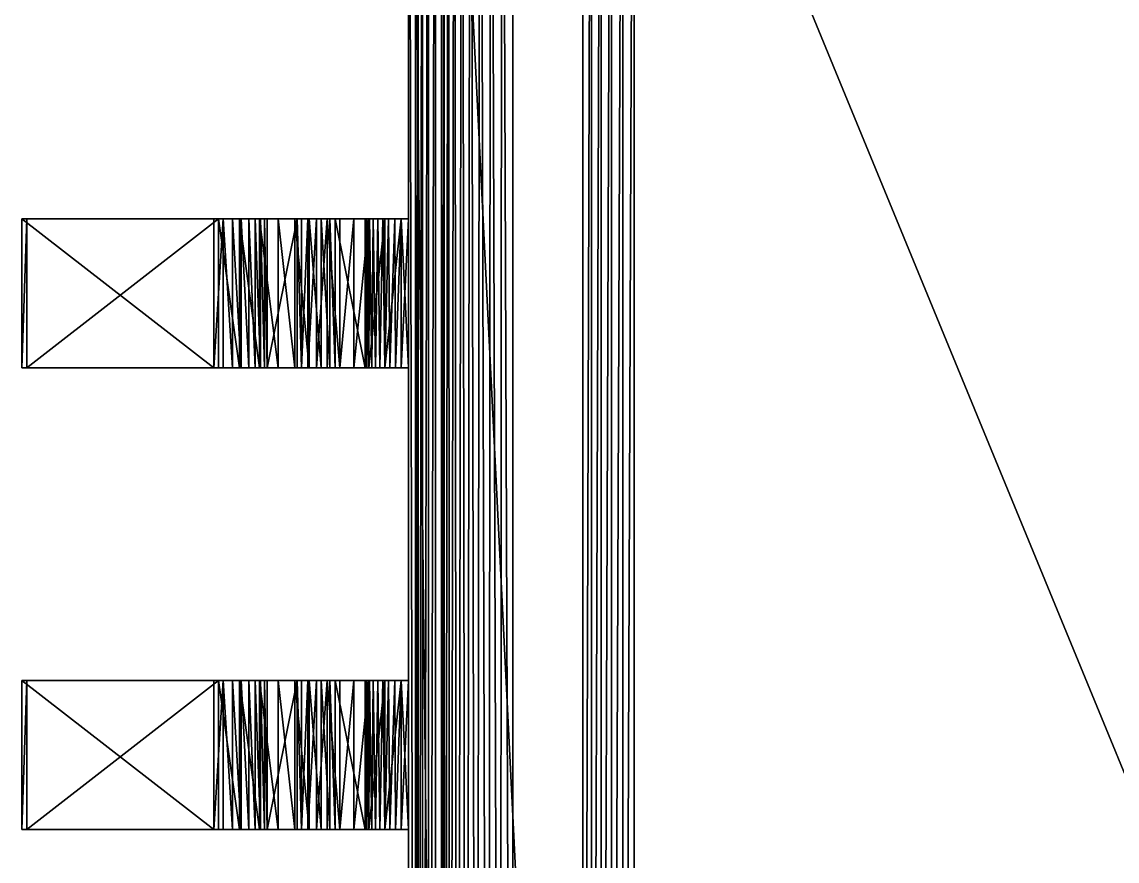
# Model space of a CAD drawing. Extents: x -3.01 to 3.01, y -4.33 to 4.33.
# Drawn here: x -3.013 to 0, y -0.291 to 2.017 of the extents above; entities that cross this region are included whole.
import ezdxf

# ---------------------------------------------------------------- set-up
doc = ezdxf.new("R2010")
doc.units = 0
for name, color, linetype in [('BODY_SO_ncl1_1', 250, 'CONTINUOUS'), ('LEAD_SO_ncl1_19', 7, 'CONTINUOUS'), ('LEAD_SO_ncl1_21', 7, 'CONTINUOUS')]:
    doc.layers.add(name, color=color, linetype=linetype)

msp = doc.modelspace()

# ---------------------------------------------------------------- meshes
at = {"layer": 'BODY_SO_ncl1_1', "color": 250}
mesh = msp.add_polyface(dxfattribs=at)
corners = [(-1.859239, -4.037278, 0.36527), (-1.95, 4.125, 0.88), (-1.95, -4.125, 0.88), (-1.95, -4.125, 1.07), (-1.95, 4.125, 1.07), (-1.930622, -4.10866, 1.179898), (1.662278, -4.037278, 1.75), (-1.328829, -4.037278, 1.75), (1.662278, 4.037278, 1.75), (-1.47025, -4.037278, 1.691421), (-1.446386, 4.037278, 1.711803), (-1.446386, -4.037278, 1.711803), (-1.419627, 4.037278, 1.728201), (-1.419627, -4.037278, 1.728201), (-1.390632, 4.037278, 1.740211), (-1.390632, -4.037278, 1.740211), (-1.360116, 4.037278, 1.747538), (-1.360116, -4.037278, 1.747538), (-1.328829, 4.037278, 1.75), (-1.328829, -4.072007, 1.746962), (-1.404181, -4.072329, 1.731916), (-1.438781, -4.071655, 1.713489), (-1.465622, -4.069064, 1.692398), (-1.366685, -4.071655, 1.743352), (-1.457462, -4.10003, 1.689698), (1.662278, -4.068181, 1.747598), (1.662278, -4.098343, 1.74045), (-1.875082, -4.10866, 1.28659), (-1.923046, -4.10866, 1.209457), (-1.923046, 4.10866, 1.209457), (-1.911063, -4.10866, 1.237518), (-1.911063, 4.10866, 1.237518), (-1.894949, -4.10866, 1.263431), (-1.894949, 4.10866, 1.263431), (-1.875082, 4.10866, 1.28659), (-1.855348, -4.070845, 0.360038), (-1.845814, -4.103431, 0.355973), (-1.838867, -4.059398, 0.308748), (-1.850216, -4.037278, 0.331596), (-1.762278, -4.037278, 0.226795), (-1.790835, -4.037278, 0.246791), (-1.796098, -4.064832, 0.253942), (-1.734535, -4.055401, 0.214392), (-1.774801, -4.095667, 0.245309), (-1.697007, -4.037278, 0.203038), (-1.730682, -4.037278, 0.212061), (-1.708319, -4.083319, 0.210896), (-1.815487, -4.037278, 0.271442), (-1.835483, -4.037278, 0.3), (-1.825326, -4.09406, 0.299048), (-1.662278, -4.037278, 0.2), (-1.662278, -4.068181, 0.202402), (1.662278, -4.072007, 0.203038), (1.662278, -4.037278, 0.2), (-1.662278, -4.098343, 0.20955)]
mesh.append_faces([[corners[k] for k in face] for face in [(0, 1, 2), (3, 2, 4), (5, 3, 4), (6, 7, 8), (9, 10, 11), (11, 12, 13), (13, 14, 15), (15, 16, 17), (17, 18, 7), (17, 7, 19), (13, 20, 21), (9, 11, 22), (15, 17, 23), (24, 22, 21), (11, 21, 22), (17, 19, 23), (11, 13, 21), (13, 15, 20), (20, 15, 23), (19, 7, 25), (26, 19, 25), (9, 22, 27), (28, 5, 29), (30, 28, 31), (32, 30, 33), (27, 32, 34), (9, 27, 34), (35, 36, 37), (0, 35, 38), (38, 35, 37), (39, 40, 41), (42, 39, 43), (44, 45, 42), (46, 44, 42), (45, 39, 42), (47, 48, 37), (47, 49, 41), (48, 38, 37), (47, 37, 49), (40, 47, 41), (43, 39, 41), (44, 46, 50), (51, 50, 46), (52, 53, 51), (54, 52, 51), (51, 53, 50)]], dxfattribs={"color": 250})
mesh = msp.add_polyface(dxfattribs=at)
corners = [(-1.859239, 4.037278, 0.36527), (-1.95, 4.125, 0.88), (-1.859239, -4.037278, 0.36527), (-1.95, 4.125, 1.07), (-1.95, -4.125, 0.88), (-1.930622, 4.10866, 1.179898), (-1.930622, -4.10866, 1.179898), (1.859239, 4.037278, 1.58473), (1.95, 4.125, 1.07), (1.95, -4.125, 1.07), (-1.328829, 4.068181, 1.747598), (1.662278, 4.037278, 1.75), (-1.328829, 4.037278, 1.75), (1.855348, 4.070845, 1.589962), (1.851507, 4.037278, 1.614747), (1.796098, 4.064832, 1.696058), (1.822702, 4.037278, 1.669432), (1.802321, 4.037278, 1.692786), (1.83923, 4.037278, 1.643209), (1.838867, 4.059398, 1.641252), (1.778576, 4.037278, 1.71271), (1.752038, 4.037278, 1.728727), (1.723343, 4.037278, 1.74045), (1.734535, 4.055401, 1.735608), (-1.875082, 4.10866, 1.28659), (-1.894949, -4.10866, 1.263431), (-1.894949, 4.10866, 1.263431), (-1.911063, -4.10866, 1.237518), (-1.911063, 4.10866, 1.237518), (-1.923046, -4.10866, 1.209457), (-1.923046, 4.10866, 1.209457), (-1.446386, 4.037278, 1.711803), (-1.47025, 4.037278, 1.691421), (-1.465622, 4.069064, 1.692398), (-1.360116, 4.037278, 1.747538), (-1.47025, -4.037278, 1.691421), (1.95, 4.125, 0.88), (1.762278, 4.037278, 0.226795), (1.776261, 4.044502, 0.235818), (1.751136, 4.05624, 0.22183), (1.693213, 4.070217, 0.205172), (1.662278, 4.037278, 0.2), (1.697007, 4.037278, 0.203038), (1.835483, 4.037278, 0.3), (1.850216, 4.037278, 0.331596), (1.849619, 4.049756, 0.331099), (1.730682, 4.037278, 0.212061), (1.723153, 4.064904, 0.211503), (1.815487, 4.037278, 0.271442), (1.827801, 4.042093, 0.287844), (1.809242, 4.060175, 0.266294), (1.790835, 4.037278, 0.246791), (1.859239, 4.037278, 0.36527), (-1.662278, 4.037278, 0.2), (1.662278, -4.037278, 0.2), (-1.851507, 4.037278, 0.335253), (-1.850216, -4.037278, 0.331596), (-1.83923, 4.037278, 0.306791), (-1.835483, -4.037278, 0.3), (-1.822702, 4.037278, 0.280568), (-1.815487, -4.037278, 0.271442), (-1.802321, 4.037278, 0.257214), (-1.790835, -4.037278, 0.246791), (-1.778576, 4.037278, 0.23729), (-1.762278, -4.037278, 0.226795), (-1.752038, 4.037278, 0.221273), (-1.730682, -4.037278, 0.212061), (-1.723343, 4.037278, 0.20955), (-1.697007, -4.037278, 0.203038), (-1.693181, 4.037278, 0.202402), (-1.662278, -4.037278, 0.2), (-1.855348, 4.070845, 0.360038), (-1.796098, 4.064832, 0.253942), (-1.838867, 4.059398, 0.308748), (-1.734535, 4.055401, 0.214392), (1.662278, 4.068181, 0.202402)]
mesh.append_faces([[corners[k] for k in face] for face in [(0, 1, 2), (3, 4, 1), (5, 6, 3), (7, 8, 9), (10, 11, 12), (13, 7, 14), (15, 16, 17), (18, 16, 19), (14, 18, 19), (17, 20, 15), (21, 22, 23), (24, 25, 26), (26, 27, 28), (28, 29, 30), (30, 6, 5), (31, 32, 33), (12, 34, 10), (35, 24, 32), (8, 36, 9), (37, 38, 39), (40, 41, 42), (43, 44, 45), (42, 46, 47), (46, 37, 39), (48, 49, 50), (51, 48, 50), (37, 51, 38), (44, 52, 45), (48, 43, 49), (41, 53, 54), (0, 2, 55), (55, 56, 57), (57, 58, 59), (59, 60, 61), (61, 62, 63), (63, 64, 65), (65, 66, 67), (67, 68, 69), (69, 70, 53), (71, 0, 55), (72, 59, 61), (57, 59, 73), (55, 57, 73), (61, 63, 72), (65, 67, 74), (75, 53, 41)]], dxfattribs={"color": 250})
mesh = msp.add_polyface(dxfattribs=at)
corners = [(1.662278, 4.037278, 1.75), (-1.328829, -4.037278, 1.75), (-1.328829, 4.037278, 1.75), (-1.360116, 4.037278, 1.747538), (-1.360116, -4.037278, 1.747538), (-1.390632, 4.037278, 1.740211), (-1.390632, -4.037278, 1.740211), (-1.419627, 4.037278, 1.728201), (-1.419627, -4.037278, 1.728201), (-1.446386, 4.037278, 1.711803), (-1.446386, -4.037278, 1.711803), (-1.47025, 4.037278, 1.691421), (-1.47025, -4.037278, 1.691421), (1.835483, -4.037278, 1.65), (1.815487, -4.037278, 1.678558), (1.822702, 4.037278, 1.669432), (1.850216, -4.037278, 1.618404), (1.83923, 4.037278, 1.643209), (1.859239, -4.037278, 1.58473), (1.851507, 4.037278, 1.614747), (1.859239, 4.037278, 1.58473), (1.802321, 4.037278, 1.692786), (1.790835, -4.037278, 1.703209), (1.778576, 4.037278, 1.71271), (1.762278, -4.037278, 1.723205), (1.752038, 4.037278, 1.728727), (1.730682, -4.037278, 1.737939), (1.723343, 4.037278, 1.74045), (1.697007, -4.037278, 1.746962), (1.693181, 4.037278, 1.747598), (1.662278, -4.037278, 1.75), (1.859239, 4.037278, 0.36527), (1.95, -4.125, 0.88), (1.95, 4.125, 0.88), (1.697007, 4.037278, 0.203038), (1.662278, 4.037278, 0.2), (1.693181, -4.037278, 0.202402), (1.730682, 4.037278, 0.212061), (1.723343, -4.037278, 0.20955), (1.762278, 4.037278, 0.226795), (1.752038, -4.037278, 0.221273), (1.790835, 4.037278, 0.246791), (1.778576, -4.037278, 0.23729), (1.815487, 4.037278, 0.271442), (1.802321, -4.037278, 0.257214), (1.835483, 4.037278, 0.3), (1.822702, -4.037278, 0.280568), (1.850216, 4.037278, 0.331596), (1.83923, -4.037278, 0.306791), (1.851507, -4.037278, 0.335253), (1.859239, -4.037278, 0.36527), (1.662278, -4.037278, 0.2), (-1.662278, 4.037278, 0.2), (-1.662278, -4.037278, 0.2), (-1.697007, -4.037278, 0.203038), (-1.693181, 4.037278, 0.202402), (-1.730682, -4.037278, 0.212061), (-1.723343, 4.037278, 0.20955), (-1.762278, -4.037278, 0.226795), (-1.752038, 4.037278, 0.221273), (-1.790835, -4.037278, 0.246791), (-1.778576, 4.037278, 0.23729), (-1.815487, -4.037278, 0.271442), (-1.802321, 4.037278, 0.257214), (-1.835483, -4.037278, 0.3), (-1.822702, 4.037278, 0.280568), (-1.850216, -4.037278, 0.331596), (-1.83923, 4.037278, 0.306791), (-1.859239, -4.037278, 0.36527), (-1.851507, 4.037278, 0.335253)]
mesh.append_faces([[corners[k] for k in face] for face in [(0, 1, 2), (3, 2, 4), (5, 3, 6), (7, 5, 8), (9, 7, 10), (11, 9, 12), (13, 14, 15), (16, 13, 17), (18, 16, 19), (20, 18, 19), (19, 16, 17), (17, 13, 15), (15, 14, 21), (21, 22, 23), (23, 24, 25), (25, 26, 27), (27, 28, 29), (29, 30, 0), (31, 32, 33), (34, 35, 36), (37, 34, 38), (39, 37, 40), (41, 39, 42), (43, 41, 44), (45, 43, 46), (47, 45, 48), (31, 47, 49), (50, 31, 49), (49, 47, 48), (48, 45, 46), (46, 43, 44), (44, 41, 42), (42, 39, 40), (40, 37, 38), (38, 34, 36), (36, 35, 51), (51, 52, 53), (54, 53, 55), (56, 54, 57), (58, 56, 59), (60, 58, 61), (62, 60, 63), (64, 62, 65), (66, 64, 67), (68, 66, 69)]], dxfattribs={"color": 250})
mesh = msp.add_polyface(dxfattribs=at)
corners = [(1.859239, -4.037278, 1.58473), (1.859239, 4.037278, 1.58473), (1.95, -4.125, 1.07), (1.662278, -4.068181, 1.747598), (-1.328829, -4.037278, 1.75), (1.662278, -4.037278, 1.75), (1.848426, -4.068213, 1.616271), (1.855348, -4.070845, 1.589962), (1.790835, -4.037278, 1.703209), (1.815487, -4.037278, 1.678558), (1.788768, -4.072998, 1.700745), (1.695217, -4.068213, 1.744828), (1.730682, -4.037278, 1.737939), (1.728739, -4.070844, 1.735624), (1.697007, -4.037278, 1.746962), (1.850216, -4.037278, 1.618404), (1.762278, -4.037278, 1.723205), (1.835483, -4.037278, 1.65), (1.813451, -4.072456, 1.676132), (1.760242, -4.072456, 1.720779), (1.83354, -4.070844, 1.647685), (1.693181, 4.037278, 1.747598), (1.723343, 4.037278, 1.74045), (1.752038, 4.037278, 1.728727), (1.778576, 4.037278, 1.71271), (1.802321, 4.037278, 1.692786), (1.859239, -4.037278, 0.36527), (1.95, -4.125, 0.88), (1.859239, 4.037278, 0.36527), (1.95, 4.125, 0.88), (1.662278, -4.037278, 0.2), (1.662278, -4.072007, 0.203038), (1.693213, -4.070217, 0.205172), (1.693181, -4.037278, 0.202402), (1.751136, -4.05624, 0.22183), (1.723343, -4.037278, 0.20955), (1.723153, -4.064904, 0.211503), (1.822702, -4.037278, 0.280568), (1.802321, -4.037278, 0.257214), (1.809242, -4.060175, 0.266294), (1.835748, -4.070636, 0.306216), (1.827801, -4.042093, 0.287844), (1.849619, -4.049756, 0.331099), (1.83923, -4.037278, 0.306791), (1.851507, -4.037278, 0.335253), (1.778576, -4.037278, 0.23729), (1.776261, -4.044502, 0.235818), (1.785957, -4.075837, 0.247629), (1.752038, -4.037278, 0.221273), (1.855348, -4.070845, 0.360038)]
mesh.append_faces([[corners[k] for k in face] for face in [(0, 1, 2), (3, 4, 5), (6, 0, 7), (8, 9, 10), (11, 12, 13), (5, 14, 11), (15, 0, 6), (14, 12, 11), (12, 16, 13), (3, 5, 11), (9, 17, 18), (13, 16, 19), (16, 8, 19), (19, 8, 10), (10, 9, 18), (17, 15, 20), (18, 17, 20), (20, 15, 6), (14, 5, 21), (12, 14, 22), (16, 12, 23), (8, 16, 24), (9, 8, 25), (26, 27, 28), (2, 29, 27), (30, 31, 32), (33, 30, 32), (34, 35, 36), (37, 38, 39), (40, 41, 39), (42, 43, 40), (26, 44, 42), (44, 43, 42), (38, 45, 46), (38, 47, 39), (46, 48, 34), (45, 48, 46), (48, 35, 34), (35, 33, 36), (36, 33, 32), (37, 39, 41), (47, 38, 46), (34, 47, 46), (43, 37, 41), (40, 43, 41), (49, 26, 42)]], dxfattribs={"color": 250})
at = {"layer": 'LEAD_SO_ncl1_19', "color": 7}
mesh = msp.add_polyface(dxfattribs=at)
corners = [(-2.255598, 1.475, 0.830358), (-1.970004, 1.475, 1.07), (-2.338837, 1.475, 0.358286), (-2.485246, 1.475, 0.226459), (-3.013254, 1.475, 0.189537), (-3, 1.475), (-2.471992, 1.475, 0.036922), (-2.151724, 1.475, 0.325292), (-2.068485, 1.475, 0.797365), (-1.970004, 1.475, 0.88), (-1.95, 1.475, 0.88), (-1.95, 1.475, 1.07), (-2.255598, 1.065, 0.830358), (-1.970004, 1.065, 1.07), (-1.95, 1.065, 1.07), (-1.95, 1.065, 0.88), (-1.970004, 1.065, 0.88), (-2.068485, 1.065, 0.797365), (-2.151724, 1.065, 0.325292), (-2.471992, 1.065, 0.036922), (-3, 1.065), (-3.013254, 1.065, 0.189537), (-2.485246, 1.065, 0.226459), (-2.338837, 1.065, 0.358286), (-2.244387, 1.475, 0.873883), (-2.226585, 1.475, 0.915153), (-2.20262, 1.475, 0.953176), (-2.173067, 1.475, 0.98704), (-2.138637, 1.475, 1.01593), (-2.100156, 1.475, 1.039153), (-2.058549, 1.475, 1.056152), (-2.014814, 1.475, 1.066517), (-2.459055, 1.475, 0.23049), (-2.43389, 1.475, 0.238789), (-2.410439, 1.475, 0.251127), (-2.389346, 1.475, 0.267166), (-2.371189, 1.475, 0.286467), (-2.356467, 1.475, 0.3085), (-2.345584, 1.475, 0.33266), (-2.166482, 1.475, 0.269237), (-2.19029, 1.475, 0.216386), (-2.222494, 1.475, 0.168189), (-2.262211, 1.475, 0.125969), (-2.308352, 1.475, 0.090882), (-2.359651, 1.475, 0.063893), (-2.414701, 1.475, 0.04574), (-1.987369, 1.475, 0.878481), (-2.004206, 1.475, 0.873969), (-2.020004, 1.475, 0.866603), (-2.034283, 1.475, 0.856604), (-2.046608, 1.475, 0.844279), (-2.056607, 1.475, 0.83), (-2.063973, 1.475, 0.814202), (-2.014814, 1.065, 1.066517), (-2.058549, 1.065, 1.056152), (-2.100156, 1.065, 1.039153), (-2.138637, 1.065, 1.01593), (-2.173067, 1.065, 0.98704), (-2.20262, 1.065, 0.953176), (-2.226585, 1.065, 0.915153), (-2.244387, 1.065, 0.873883), (-2.064619, 1.065, 0.812373), (-2.05848, 1.065, 0.826604), (-2.050216, 1.065, 0.839716), (-2.040026, 1.065, 0.851393), (-2.028153, 1.065, 0.861355), (-2.014884, 1.065, 0.869363), (-2.000537, 1.065, 0.875225), (-1.985456, 1.065, 0.878799), (-2.166482, 1.065, 0.269237), (-2.19029, 1.065, 0.216386), (-2.222494, 1.065, 0.168189), (-2.262211, 1.065, 0.125969), (-2.308352, 1.065, 0.090882), (-2.359651, 1.065, 0.063893), (-2.414701, 1.065, 0.04574), (-2.459055, 1.065, 0.23049), (-2.43389, 1.065, 0.238789), (-2.410439, 1.065, 0.251127), (-2.389346, 1.065, 0.267166), (-2.371189, 1.065, 0.286467), (-2.356467, 1.065, 0.3085), (-2.345584, 1.065, 0.33266)]
mesh.append_faces([[corners[k] for k in face] for face in [(51, 25, 52), (31, 30, 46), (30, 29, 47), (29, 28, 48), (28, 27, 49), (27, 26, 50), (26, 25, 51), (25, 24, 52), (0, 2, 7), (37, 36, 41), (36, 35, 42), (35, 34, 43), (45, 33, 32), (6, 3, 5), (32, 3, 6), (3, 4, 5), (34, 33, 44), (38, 37, 40), (32, 6, 45), (2, 38, 39), (33, 45, 44), (34, 44, 43), (35, 43, 42), (36, 42, 41), (37, 41, 40), (38, 40, 39), (2, 39, 7), (24, 0, 8), (0, 7, 8), (1, 31, 9), (24, 8, 52), (26, 51, 50), (27, 50, 49), (28, 49, 48), (29, 48, 47), (30, 47, 46), (31, 46, 9), (11, 1, 10), (1, 9, 10), (12, 0, 60), (25, 60, 24), (27, 58, 26), (29, 56, 28), (31, 54, 30), (1, 53, 31), (55, 56, 29), (54, 55, 30), (53, 54, 31), (13, 53, 1), (30, 55, 29), (57, 58, 27), (58, 59, 26), (26, 59, 25), (59, 60, 25), (60, 0, 24), (57, 27, 56), (28, 56, 27), (13, 11, 14), (11, 13, 1), (14, 11, 15), (15, 11, 10), (10, 9, 15), (15, 9, 16), (8, 17, 61), (62, 51, 52), (64, 49, 50), (66, 47, 48), (67, 46, 47), (68, 9, 46), (65, 66, 48), (66, 67, 47), (67, 68, 46), (68, 16, 9), (64, 65, 49), (63, 64, 50), (65, 48, 49), (62, 63, 51), (63, 50, 51), (61, 62, 52), (8, 61, 52), (17, 7, 18), (7, 17, 8), (72, 71, 42), (73, 72, 43), (74, 73, 44), (75, 74, 45), (19, 75, 6), (71, 70, 41), (6, 75, 45), (70, 69, 40), (45, 74, 44), (69, 18, 39), (44, 73, 43), (43, 72, 42), (42, 71, 41), (41, 70, 40), (40, 69, 39), (39, 18, 7), (19, 6, 20), (20, 6, 5), (20, 5, 21), (21, 5, 4), (21, 4, 22), (22, 4, 3), (22, 3, 32), (32, 77, 76), (34, 79, 78), (36, 81, 80), (38, 23, 82), (35, 36, 80), (36, 37, 81), (37, 38, 82), (38, 2, 23), (37, 82, 81), (34, 35, 79), (35, 80, 79), (33, 34, 78), (33, 78, 77), (32, 33, 77), (22, 32, 76), (2, 0, 23), (23, 0, 12), (80, 81, 71), (79, 80, 72), (78, 79, 73), (77, 75, 76), (22, 19, 20), (22, 76, 19), (21, 22, 20), (77, 78, 74), (81, 82, 70), (19, 76, 75), (82, 23, 69), (75, 77, 74), (23, 12, 18), (74, 78, 73), (73, 79, 72), (72, 80, 71), (71, 81, 70), (70, 82, 69), (12, 17, 18), (69, 23, 18), (17, 12, 61), (61, 12, 60), (62, 61, 59), (63, 62, 58), (64, 63, 57), (65, 64, 56), (66, 65, 55), (67, 66, 54), (68, 67, 53), (16, 68, 13), (15, 16, 14), (14, 16, 13), (13, 68, 53), (53, 67, 54), (54, 66, 55), (55, 65, 56), (56, 64, 57), (57, 63, 58), (58, 62, 59), (59, 61, 60)]], dxfattribs={"color": 7})
at = {"layer": 'LEAD_SO_ncl1_21', "color": 7}
mesh = msp.add_polyface(dxfattribs=at)
corners = [(-2.255598, 0.205, 0.830358), (-1.970004, 0.205, 1.07), (-2.338837, 0.205, 0.358286), (-2.485246, 0.205, 0.226459), (-3.013254, 0.205, 0.189537), (-3, 0.205), (-2.471992, 0.205, 0.036922), (-2.151724, 0.205, 0.325292), (-2.068485, 0.205, 0.797365), (-1.970004, 0.205, 0.88), (-1.95, 0.205, 0.88), (-1.95, 0.205, 1.07), (-2.255598, -0.205, 0.830358), (-1.970004, -0.205, 1.07), (-1.95, -0.205, 1.07), (-1.95, -0.205, 0.88), (-1.970004, -0.205, 0.88), (-2.068485, -0.205, 0.797365), (-2.151724, -0.205, 0.325292), (-2.471992, -0.205, 0.036922), (-3, -0.205), (-3.013254, -0.205, 0.189537), (-2.485246, -0.205, 0.226459), (-2.338837, -0.205, 0.358286), (-2.244387, 0.205, 0.873883), (-2.226585, 0.205, 0.915153), (-2.20262, 0.205, 0.953176), (-2.173067, 0.205, 0.98704), (-2.138637, 0.205, 1.01593), (-2.100156, 0.205, 1.039153), (-2.058549, 0.205, 1.056152), (-2.014814, 0.205, 1.066517), (-2.459055, 0.205, 0.23049), (-2.43389, 0.205, 0.238789), (-2.410439, 0.205, 0.251127), (-2.389346, 0.205, 0.267166), (-2.371189, 0.205, 0.286467), (-2.356467, 0.205, 0.3085), (-2.345584, 0.205, 0.33266), (-2.166482, 0.205, 0.269237), (-2.19029, 0.205, 0.216386), (-2.222494, 0.205, 0.168189), (-2.262211, 0.205, 0.125969), (-2.308352, 0.205, 0.090882), (-2.359651, 0.205, 0.063893), (-2.414701, 0.205, 0.04574), (-1.987369, 0.205, 0.878481), (-2.004206, 0.205, 0.873969), (-2.020004, 0.205, 0.866603), (-2.034283, 0.205, 0.856604), (-2.046608, 0.205, 0.844279), (-2.056607, 0.205, 0.83), (-2.063973, 0.205, 0.814202), (-2.014814, -0.205, 1.066517), (-2.058549, -0.205, 1.056152), (-2.100156, -0.205, 1.039153), (-2.138637, -0.205, 1.01593), (-2.173067, -0.205, 0.98704), (-2.20262, -0.205, 0.953176), (-2.226585, -0.205, 0.915153), (-2.244387, -0.205, 0.873883), (-2.064619, -0.205, 0.812373), (-2.05848, -0.205, 0.826604), (-2.050216, -0.205, 0.839716), (-2.040026, -0.205, 0.851393), (-2.028153, -0.205, 0.861355), (-2.014884, -0.205, 0.869363), (-2.000537, -0.205, 0.875225), (-1.985456, -0.205, 0.878799), (-2.166482, -0.205, 0.269237), (-2.19029, -0.205, 0.216386), (-2.222494, -0.205, 0.168189), (-2.262211, -0.205, 0.125969), (-2.308352, -0.205, 0.090882), (-2.359651, -0.205, 0.063893), (-2.414701, -0.205, 0.04574), (-2.459055, -0.205, 0.23049), (-2.43389, -0.205, 0.238789), (-2.410439, -0.205, 0.251127), (-2.389346, -0.205, 0.267166), (-2.371189, -0.205, 0.286467), (-2.356467, -0.205, 0.3085), (-2.345584, -0.205, 0.33266)]
mesh.append_faces([[corners[k] for k in face] for face in [(51, 25, 52), (31, 30, 46), (30, 29, 47), (29, 28, 48), (28, 27, 49), (27, 26, 50), (26, 25, 51), (25, 24, 52), (0, 2, 7), (37, 36, 41), (36, 35, 42), (35, 34, 43), (45, 33, 32), (6, 3, 5), (32, 3, 6), (3, 4, 5), (34, 33, 44), (38, 37, 40), (32, 6, 45), (2, 38, 39), (33, 45, 44), (34, 44, 43), (35, 43, 42), (36, 42, 41), (37, 41, 40), (38, 40, 39), (2, 39, 7), (24, 0, 8), (0, 7, 8), (1, 31, 9), (24, 8, 52), (26, 51, 50), (27, 50, 49), (28, 49, 48), (29, 48, 47), (30, 47, 46), (31, 46, 9), (11, 1, 10), (1, 9, 10), (12, 0, 60), (25, 60, 24), (27, 58, 26), (29, 56, 28), (31, 54, 30), (1, 53, 31), (55, 56, 29), (54, 55, 30), (53, 54, 31), (13, 53, 1), (30, 55, 29), (57, 58, 27), (58, 59, 26), (26, 59, 25), (59, 60, 25), (60, 0, 24), (57, 27, 56), (28, 56, 27), (13, 11, 14), (11, 13, 1), (14, 11, 15), (15, 11, 10), (10, 9, 15), (15, 9, 16), (8, 17, 61), (62, 51, 52), (64, 49, 50), (66, 47, 48), (67, 46, 47), (68, 9, 46), (65, 66, 48), (66, 67, 47), (67, 68, 46), (68, 16, 9), (64, 65, 49), (63, 64, 50), (65, 48, 49), (62, 63, 51), (63, 50, 51), (61, 62, 52), (8, 61, 52), (17, 7, 18), (7, 17, 8), (72, 71, 42), (73, 72, 43), (74, 73, 44), (75, 74, 45), (19, 75, 6), (71, 70, 41), (6, 75, 45), (70, 69, 40), (45, 74, 44), (69, 18, 39), (44, 73, 43), (43, 72, 42), (42, 71, 41), (41, 70, 40), (40, 69, 39), (39, 18, 7), (19, 6, 20), (20, 6, 5), (20, 5, 21), (21, 5, 4), (21, 4, 22), (22, 4, 3), (22, 3, 32), (32, 77, 76), (34, 79, 78), (36, 81, 80), (38, 23, 82), (35, 36, 80), (36, 37, 81), (37, 38, 82), (38, 2, 23), (37, 82, 81), (34, 35, 79), (35, 80, 79), (33, 34, 78), (33, 78, 77), (32, 33, 77), (22, 32, 76), (2, 0, 23), (23, 0, 12), (80, 81, 71), (79, 80, 72), (78, 79, 73), (77, 75, 76), (22, 19, 20), (22, 76, 19), (21, 22, 20), (77, 78, 74), (81, 82, 70), (19, 76, 75), (82, 23, 69), (75, 77, 74), (23, 12, 18), (74, 78, 73), (73, 79, 72), (72, 80, 71), (71, 81, 70), (70, 82, 69), (12, 17, 18), (69, 23, 18), (17, 12, 61), (61, 12, 60), (62, 61, 59), (63, 62, 58), (64, 63, 57), (65, 64, 56), (66, 65, 55), (67, 66, 54), (68, 67, 53), (16, 68, 13), (15, 16, 14), (14, 16, 13), (13, 68, 53), (53, 67, 54), (54, 66, 55), (55, 65, 56), (56, 64, 57), (57, 63, 58), (58, 62, 59), (59, 61, 60)]], dxfattribs={"color": 7})

doc.saveas('drawing.dxf')
